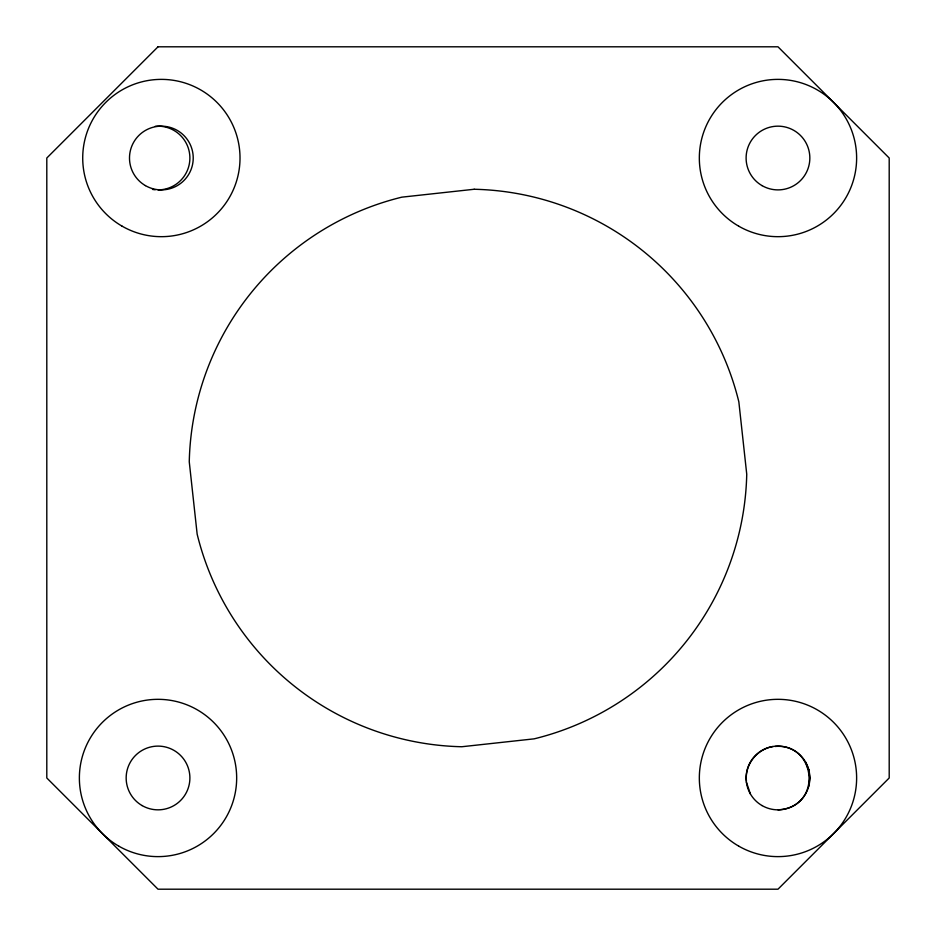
<?xml version="1.0" encoding="UTF-8"?>
<svg xmlns="http://www.w3.org/2000/svg" width="936" height="936" viewBox="0 0 936 936"><rect width="100%" height="100%" fill="white"/><g stroke="black" fill="none" stroke-linecap="round" stroke-linejoin="round"><path stroke-width="1.4" d="M777.98 809.839C823.13 807.592 816.449 742.739 775.008 746.46M808.751 786.217L809.839 777.98L808.751 769.731L805.568 762.044M772.996 746.507C756.721 749.139 744.518 765.005 746.437 781.256M806.762 765.554L808.751 769.731M746.39 782.133L750.38 793.903M155.259 126.278A31.859 31.859 0 0 1 189.856 156.64A31.859 31.859 0 0 1 158.02 189.891M155.259 189.762A31.859 31.859 0 0 1 152.486 189.4M158.02 46.8L46.8 158.02L46.8 777.98L158.02 889.2L777.98 889.2L889.2 777.98L889.2 158.02L777.98 46.8L158.02 46.8M474.201 189.259L401.848 197.157A278.811 278.811 0 0 0 189.259 461.799L197.157 534.152A278.811 278.811 0 0 0 461.799 746.741L534.152 738.843A278.811 278.811 0 0 0 746.741 474.201L738.843 401.848A278.811 278.811 0 0 0 474.201 189.259M142.096 805.568A31.859 31.859 0 0 0 189.891 777.98A31.859 31.859 0 0 0 142.096 750.38A31.859 31.859 0 0 0 142.096 805.568M118.697 846.085A78.647 78.647 0 0 0 236.668 777.98A78.647 78.647 0 0 0 118.697 709.862A78.647 78.647 0 0 0 118.697 846.085M762.044 805.568A31.859 31.859 0 0 0 809.839 777.98A31.859 31.859 0 0 0 762.044 750.38A31.859 31.859 0 0 0 762.044 805.568M122.043 226.138A78.647 78.647 0 0 0 240.014 158.02A78.647 78.647 0 0 0 122.043 89.914A78.647 78.647 0 0 0 122.043 226.138M145.431 185.62A31.859 31.859 0 0 0 193.225 158.02A31.859 31.859 0 0 0 145.431 130.432A31.859 31.859 0 0 0 145.431 185.62M738.656 226.138A78.647 78.647 0 0 0 856.627 158.02A78.647 78.647 0 0 0 738.656 89.914A78.647 78.647 0 0 0 738.656 226.138M762.044 185.62A31.859 31.859 0 0 0 809.839 158.02A31.859 31.859 0 0 0 762.044 130.432A31.859 31.859 0 0 0 762.044 185.62M738.656 846.085A78.647 78.647 0 0 0 856.627 777.98A78.647 78.647 0 0 0 738.656 709.862A78.647 78.647 0 0 0 738.656 846.085"/></g></svg>
